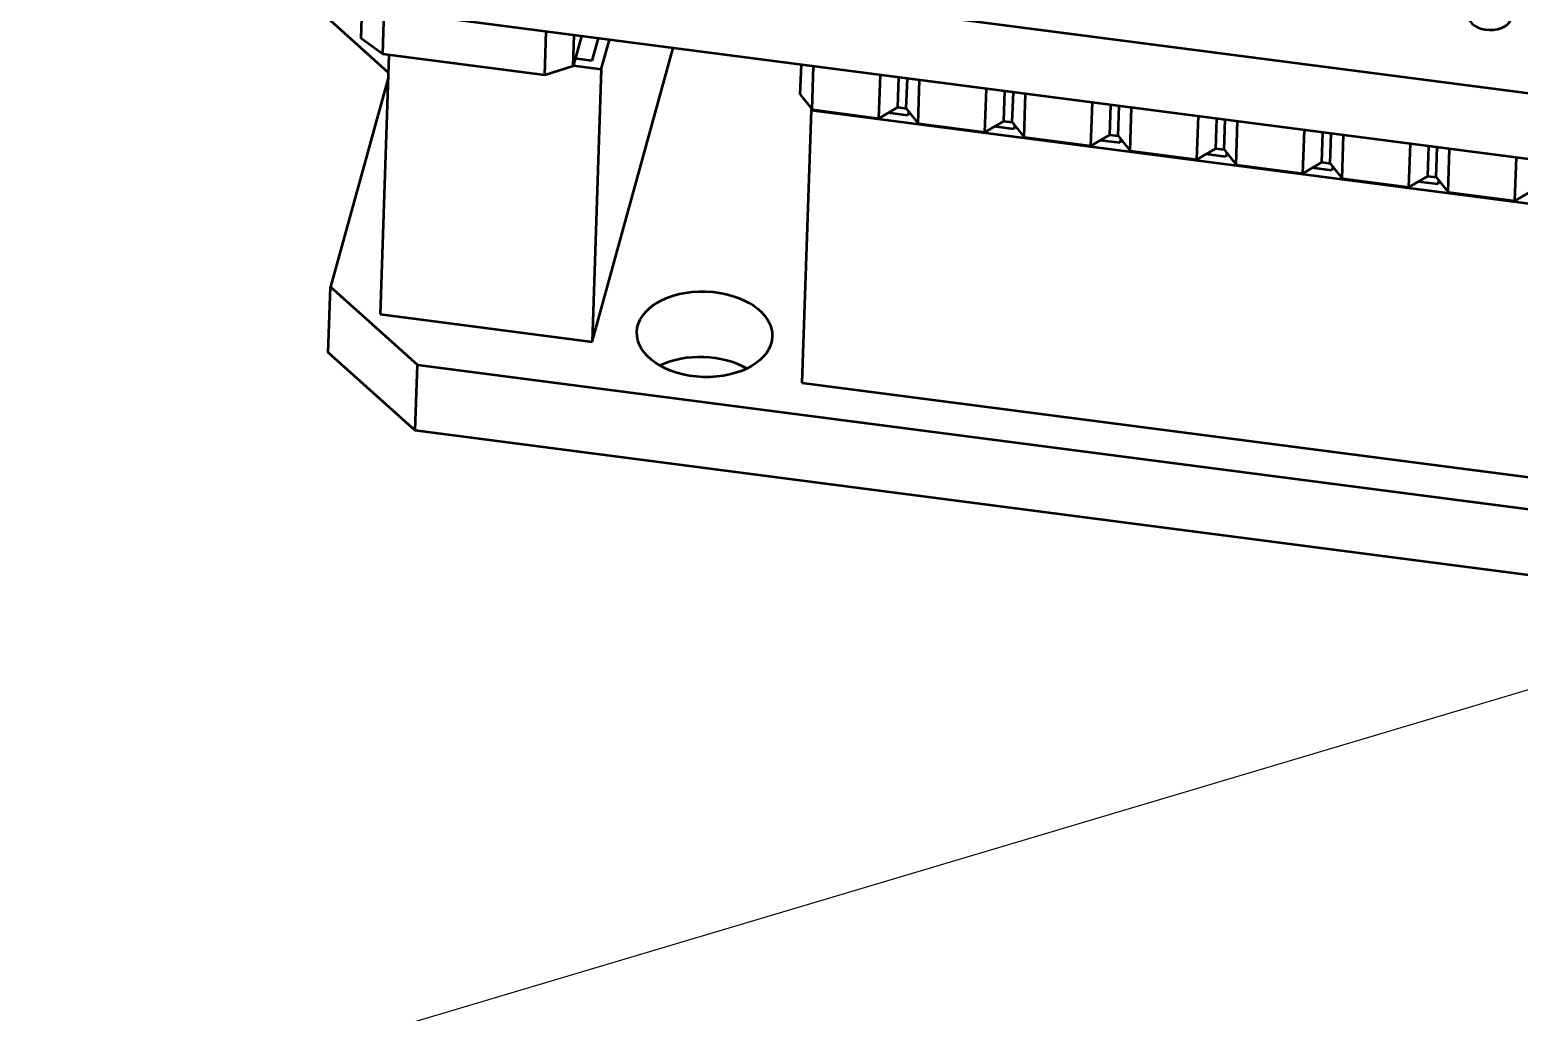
# Model space of a CAD drawing. Header units: millimetres. Extents: x 0 to 420, y 0 to 297.
# Drawn here: x 191.6 to 226.76, y 54.88 to 78.06 of the extents above; entities that cross this region are included whole.
import ezdxf

# ---------------------------------------------------------------- set-up
doc = ezdxf.new("R2010")
doc.units = ezdxf.units.MM
doc.layers.add('Symbol (ISO)', color=7, linetype='Continuous', lineweight=25)
doc.layers.add('Visible (ISO)', color=7, linetype='Continuous', lineweight=50)
doc.styles.add('Note Text (ISO)', font='tahoma.ttf')
doc.dimstyles.new('Default - Method 1b (ISO)$7', dxfattribs={"dimtxt": 3.5, "dimasz": 2.5, "dimexe": 3.175, "dimexo": 0, "dimgap": 0.762, "dimtad": 1, "dimtoh": 1, "dimrnd": 1e-08, "dimtxsty": 'Note Text (ISO)', "dimcen": 0.09, "dimdle": 10, "dimclrd": 256, "dimclre": 256, "dimclrt": 256, "dimazin": 2, "dimtfac": 1, "dimtmove": 0, "dimatfit": 3, "dimfxl": 1, "dimtolj": 1, "dimlwd": -1, "dimlwe": -1, "dimarcsym": 0})

msp = doc.modelspace()

# ---------------------------------------------------------------- linework, layer by layer
at = {"layer": 'Visible (ISO)'}
for p, q in [((193.831, 80.874), (296.124, 67.586)), ((296.072, 66.036), (193.779, 79.324)), ((200.063, 77.057), (198.316, 78.628)), ((199.425, 77.856), (199.449, 78.587)), ((199.935, 77.489), (199.97, 78.52)), ((199.935, 77.489), (199.425, 77.856)), ((203.757, 76.992), (203.792, 78.023)), ((204.428, 77.206), (204.453, 77.937)), ((204.624, 77.915), (204.428, 77.206)), ((205.018, 77.864), (204.871, 77.333)), ((205.091, 77.132), (205.284, 77.829)), ((200.077, 77.47), (199.87, 71.349)), ((203.757, 76.992), (199.935, 77.489)), ((204.871, 77.333), (204.477, 77.384)), ((204.873, 70.699), (206.787, 77.634)), ((204.428, 77.206), (203.757, 76.992)), ((204.431, 77.217), (205.091, 77.132)), ((205.091, 77.132), (204.873, 70.699)), ((209.79, 76.534), (209.814, 77.241)), ((210.069, 76.178), (210.104, 77.203)), ((211.645, 75.973), (211.68, 76.998)), ((200.059, 76.921), (198.7, 71.998)), ((212.095, 76.235), (212.119, 76.941)), ((212.292, 76.209), (212.316, 76.916)), ((212.571, 75.853), (212.606, 76.878)), ((214.147, 75.648), (214.182, 76.673)), ((209.79, 76.534), (210.069, 76.178)), ((214.597, 75.91), (214.621, 76.616)), ((214.794, 75.884), (214.818, 76.591)), ((215.073, 75.528), (215.108, 76.553)), ((216.649, 75.323), (216.683, 76.348)), ((217.099, 75.585), (217.122, 76.291)), ((210.045, 76.166), (209.827, 69.733)), ((210.054, 76.197), (210.045, 76.166)), ((210.045, 76.166), (230.06, 73.566)), ((210.069, 76.178), (211.645, 75.973)), ((211.645, 75.973), (212.095, 76.235)), ((212.327, 76.043), (211.867, 76.102)), ((211.925, 76.095), (211.939, 76.144)), ((212.095, 76.235), (212.292, 76.209)), ((212.292, 76.209), (212.571, 75.853)), ((212.352, 76.133), (212.327, 76.043)), ((217.296, 75.559), (217.319, 76.266)), ((217.575, 75.203), (217.609, 76.228)), ((219.151, 74.998), (219.185, 76.023)), ((219.6, 75.26), (219.624, 75.966)), ((219.797, 75.234), (219.821, 75.941)), ((212.571, 75.853), (214.147, 75.648)), ((214.147, 75.648), (214.597, 75.91)), ((214.829, 75.718), (214.369, 75.777)), ((214.427, 75.77), (214.44, 75.819)), ((214.597, 75.91), (214.794, 75.884)), ((214.794, 75.884), (215.073, 75.528)), ((214.854, 75.808), (214.829, 75.718)), ((220.076, 74.878), (220.111, 75.903)), ((221.652, 74.673), (221.687, 75.698)), ((222.102, 74.935), (222.126, 75.641)), ((222.299, 74.909), (222.323, 75.616)), ((215.073, 75.528), (216.649, 75.323)), ((216.649, 75.323), (217.099, 75.585)), ((217.331, 75.393), (216.871, 75.452)), ((216.929, 75.445), (216.942, 75.494)), ((217.099, 75.585), (217.296, 75.559)), ((217.296, 75.559), (217.575, 75.203)), ((217.355, 75.483), (217.331, 75.393)), ((219.151, 74.998), (219.6, 75.26)), ((219.6, 75.26), (219.797, 75.234)), ((222.578, 74.553), (222.613, 75.578)), ((224.154, 74.348), (224.189, 75.373)), ((224.604, 74.61), (224.628, 75.316)), ((224.801, 74.584), (224.825, 75.291)), ((225.08, 74.228), (225.115, 75.253)), ((217.575, 75.203), (219.151, 74.998)), ((219.832, 75.068), (219.373, 75.127)), ((219.431, 75.12), (219.444, 75.169)), ((219.797, 75.234), (220.076, 74.878)), ((219.857, 75.158), (219.832, 75.068)), ((221.652, 74.673), (222.102, 74.935)), ((222.102, 74.935), (222.299, 74.909)), ((222.299, 74.909), (222.578, 74.553)), ((226.656, 74.023), (226.691, 75.048)), ((220.076, 74.878), (221.652, 74.673)), ((222.334, 74.743), (221.875, 74.802)), ((221.932, 74.795), (221.946, 74.844)), ((222.359, 74.833), (222.334, 74.743)), ((222.578, 74.553), (224.154, 74.348)), ((224.154, 74.348), (224.604, 74.61)), ((224.604, 74.61), (224.801, 74.584)), ((224.801, 74.584), (225.08, 74.228)), ((224.836, 74.418), (224.376, 74.477)), ((224.434, 74.47), (224.448, 74.519)), ((224.861, 74.508), (224.836, 74.418)), ((225.08, 74.228), (226.656, 74.023)), ((226.656, 74.023), (227.106, 74.285)), ((198.648, 70.448), (198.7, 71.998)), ((198.7, 71.998), (200.75, 70.155)), ((199.87, 71.349), (204.873, 70.699)), ((200.697, 68.605), (198.648, 70.448)), ((200.697, 68.605), (200.75, 70.155)), ((200.75, 70.155), (295.71, 57.82)), ((209.827, 69.733), (229.842, 67.134)), ((295.658, 56.27), (200.697, 68.605))]:
    msp.add_line(p, q, dxfattribs=at)
for centre, major_axis, start_param, end_param in [((226.067, 78.376), (0.502, -0.017), 2.019487, 6.635803), ((207.476, 69.327), (1.599, -0.054), 0.875069, 2.266524)]:
    msp.add_ellipse(centre, major_axis=major_axis, ratio=0.631405, start_param=start_param, end_param=end_param, dxfattribs=at)
msp.add_ellipse((207.529, 70.877), major_axis=(-1.599, 0.054), ratio=0.631405, dxfattribs=at)

# ---------------------------------------------------------------- leaders
at = {"layer": 'Symbol (ISO)', "annotation_type": 0, "has_hookline": 1, "hookline_direction": 1, "text_width": 28.999}
msp.add_leader([(236.932, 65.455), (167.523, 44.767), (165.023, 44.767)], dimstyle='Default - Method 1b (ISO)$7', override={"dimtad": 0}, dxfattribs=at)

doc.saveas('drawing.dxf')
